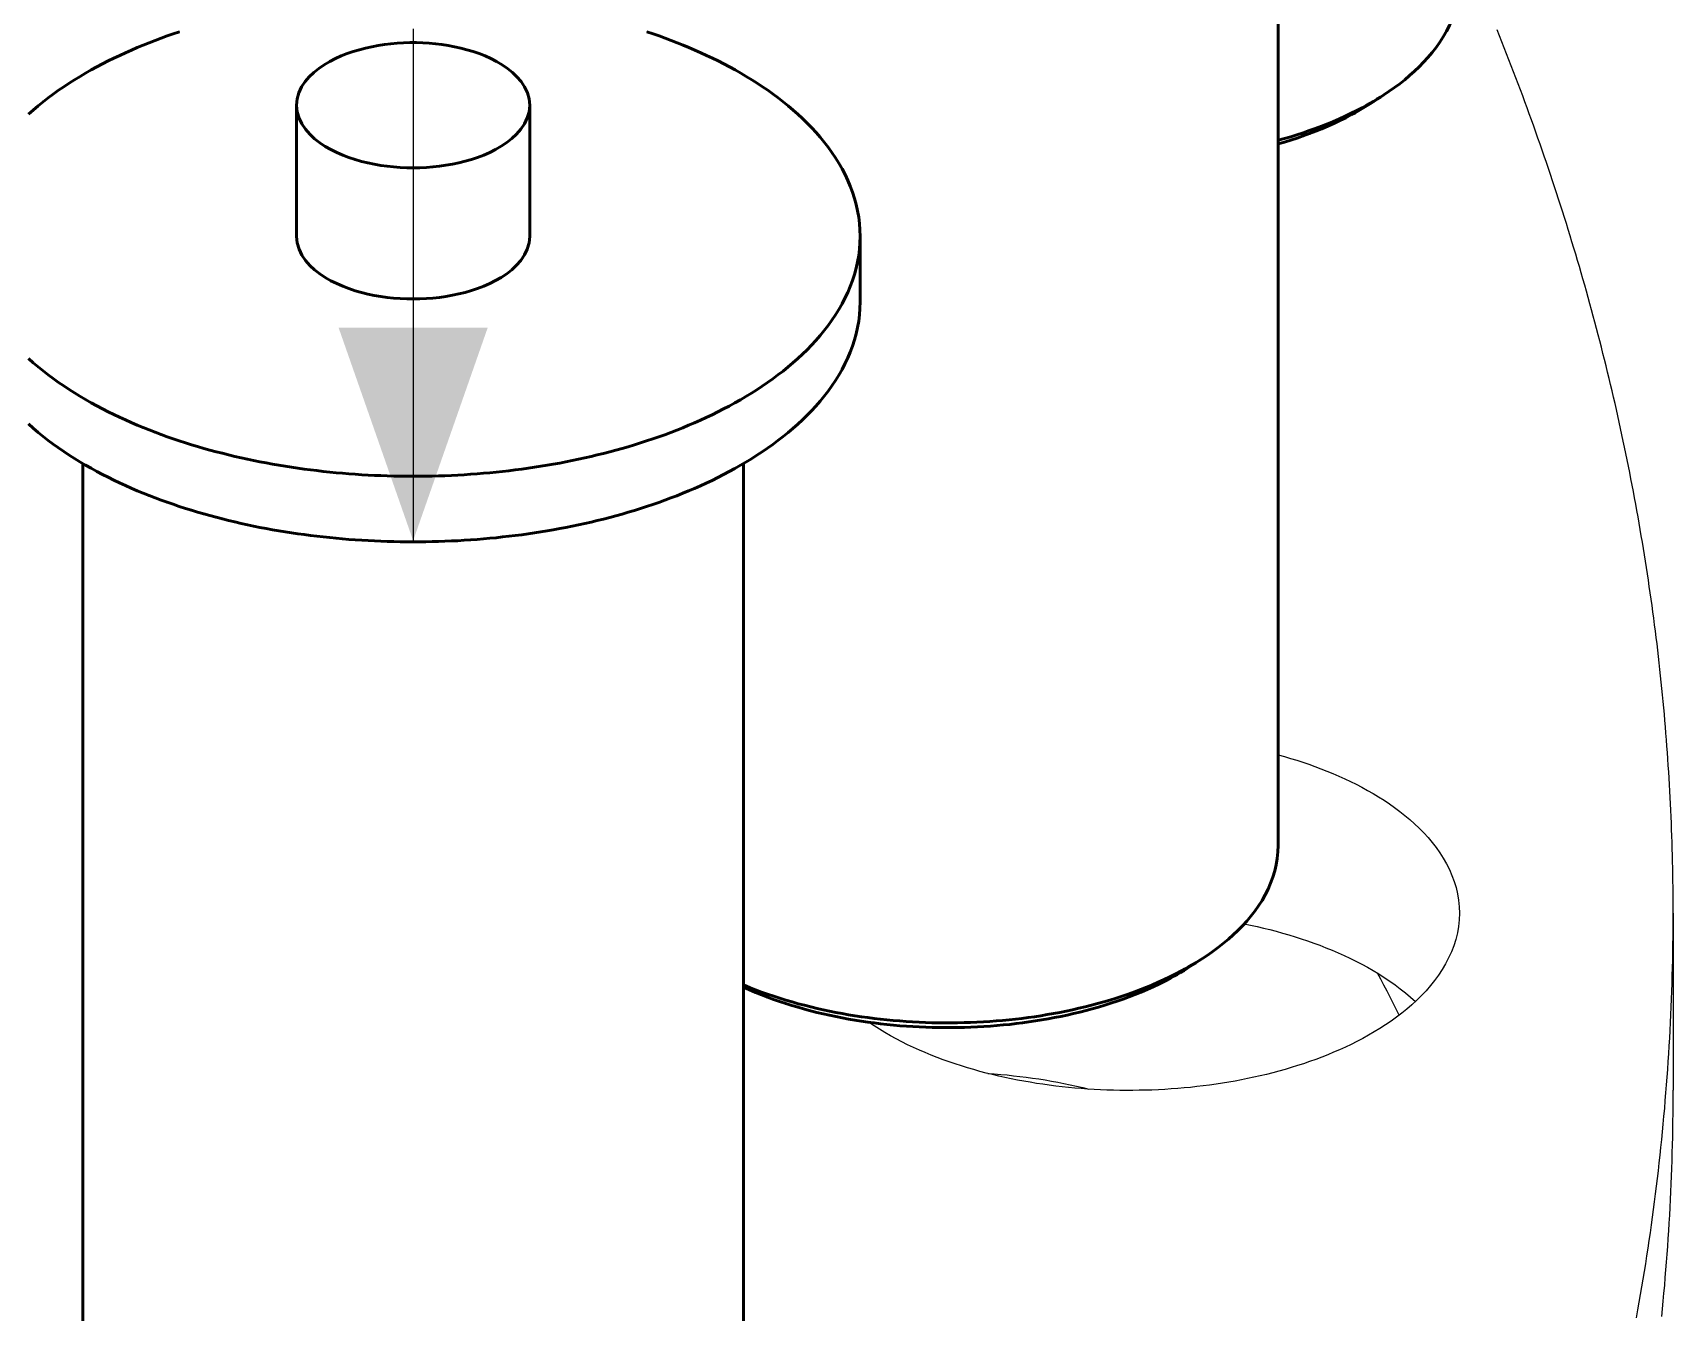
# Model space of a CAD drawing. Header units: millimetres. Extents: x 0 to 841, y 0 to 594.
# Drawn here: x 450.56 to 481.34, y 316.63 to 340.64 of the extents above; entities that cross this region are included whole.
import ezdxf

# ---------------------------------------------------------------- set-up
doc = ezdxf.new("R2010")
doc.units = ezdxf.units.MM
doc.linetypes.add('EJE', pattern=[31, 20, -4, 3, -4])
for name, color, linetype, lineweight in [('COTA', 7, 'CONTINUOUS', 25), ('EJE', 7, 'EJE', 25), ('FINA', 7, 'CONTINUOUS', 25), ('VIS', 7, 'CONTINUOUS', 50)]:
    doc.layers.add(name, color=color, linetype=linetype, lineweight=lineweight)

msp = doc.modelspace()

# ---------------------------------------------------------------- linework, layer by layer
at = {"layer": 'COTA'}
msp.add_solid([(457.7, 331.107), (459.1, 335.107), (456.3, 335.107)], dxfattribs=at)
at = {"layer": 'EJE'}
msp.add_line((457.7, 371.709), (457.7, 331.107), dxfattribs=at)
at = {"layer": 'FINA'}
for points in [[(473.93, 347.946), (473.93, 325.386)], [(475.913, 339.473), (476.013, 339.54), (476.112, 339.609), (476.209, 339.681), (476.304, 339.756), (476.396, 339.834), (476.486, 339.914), (476.574, 339.997), (476.658, 340.084), (476.74, 340.173), (476.818, 340.265), (476.891, 340.361), (476.961, 340.459), (477.026, 340.561), (477.086, 340.666), (477.141, 340.774), (477.189, 340.884), (477.231, 340.997), (477.266, 341.113), (477.294, 341.231), (477.314, 341.35), (477.326, 341.47), (477.33, 341.59)], [(453.314, 340.655), (453.2, 340.616), (453.086, 340.577), (452.973, 340.536), (452.86, 340.494), (452.748, 340.451), (452.636, 340.406), (452.525, 340.36), (452.414, 340.313), (452.304, 340.264), (452.195, 340.214), (452.086, 340.162), (451.978, 340.109), (451.871, 340.054), (451.764, 339.998), (451.659, 339.94), (451.554, 339.88), (451.45, 339.819), (451.348, 339.756), (451.246, 339.692), (451.146, 339.626), (451.046, 339.558), (450.948, 339.488), (450.852, 339.416), (450.757, 339.342), (450.663, 339.266), (450.571, 339.188), (450.481, 339.108)], [(459.888, 339.278), (459.876, 339.397), (459.844, 339.513), (459.792, 339.621), (459.726, 339.721), (459.648, 339.812), (459.561, 339.895), (459.468, 339.97), (459.369, 340.038), (459.265, 340.099), (459.158, 340.154), (459.049, 340.203), (458.937, 340.247), (458.824, 340.286), (458.709, 340.32), (458.593, 340.35), (458.475, 340.376), (458.357, 340.398), (458.239, 340.416), (458.12, 340.431), (458, 340.442), (457.88, 340.449), (457.76, 340.452), (457.64, 340.452), (457.52, 340.449), (457.4, 340.442), (457.281, 340.431), (457.162, 340.416), (457.043, 340.398), (456.925, 340.376), (456.808, 340.35), (456.692, 340.32), (456.577, 340.286), (456.463, 340.247), (456.351, 340.203), (456.242, 340.154), (456.135, 340.099), (456.032, 340.038), (455.933, 339.97), (455.839, 339.895), (455.752, 339.812), (455.674, 339.721), (455.608, 339.621), (455.557, 339.513), (455.524, 339.397), (455.513, 339.278)], [(466.086, 336.817), (466.083, 336.938), (466.074, 337.058), (466.059, 337.177), (466.039, 337.296), (466.012, 337.413), (465.98, 337.529), (465.943, 337.644), (465.901, 337.757), (465.855, 337.868), (465.803, 337.976), (465.748, 338.083), (465.688, 338.188), (465.625, 338.29), (465.558, 338.39), (465.487, 338.488), (465.414, 338.583), (465.338, 338.676), (465.259, 338.767), (465.177, 338.856), (465.093, 338.942), (465.007, 339.026), (464.919, 339.108), (464.829, 339.188), (464.737, 339.266), (464.644, 339.342), (464.549, 339.416), (464.452, 339.488), (464.354, 339.558), (464.255, 339.626), (464.154, 339.692), (464.053, 339.756), (463.95, 339.819), (463.846, 339.88), (463.741, 339.94), (463.636, 339.998), (463.529, 340.054), (463.422, 340.109), (463.314, 340.162), (463.205, 340.214), (463.096, 340.264), (462.986, 340.313), (462.875, 340.36), (462.764, 340.406), (462.652, 340.451), (462.54, 340.494), (462.427, 340.536), (462.314, 340.577), (462.2, 340.616), (462.086, 340.655)], [(481.341, 324.119), (481.341, 324.24), (481.34, 324.36), (481.339, 324.481), (481.338, 324.601), (481.336, 324.722), (481.335, 324.842), (481.332, 324.963), (481.33, 325.084), (481.327, 325.204), (481.323, 325.325), (481.32, 325.445), (481.316, 325.566), (481.312, 325.686), (481.307, 325.807), (481.302, 325.927), (481.297, 326.048), (481.291, 326.168), (481.285, 326.289), (481.278, 326.409), (481.272, 326.529), (481.265, 326.65), (481.257, 326.77), (481.249, 326.89), (481.241, 327.011), (481.233, 327.131), (481.224, 327.251), (481.215, 327.372), (481.205, 327.492), (481.196, 327.612), (481.185, 327.732), (481.175, 327.852), (481.164, 327.972), (481.153, 328.092), (481.141, 328.212), (481.129, 328.332), (481.117, 328.452), (481.105, 328.572), (481.092, 328.692), (481.079, 328.812), (481.065, 328.932), (481.051, 329.052), (481.037, 329.171), (481.022, 329.291), (481.007, 329.411), (480.992, 329.53), (480.976, 329.65), (480.961, 329.769), (480.944, 329.889), (480.928, 330.008), (480.911, 330.128), (480.893, 330.247), (480.876, 330.366), (480.858, 330.486), (480.84, 330.605), (480.821, 330.724), (480.802, 330.843), (480.783, 330.962), (480.763, 331.081), (480.743, 331.2), (480.723, 331.319), (480.702, 331.438), (480.681, 331.556), (480.66, 331.675), (480.639, 331.794), (480.617, 331.912), (480.594, 332.031), (480.572, 332.149), (480.549, 332.268), (480.526, 332.386), (480.502, 332.504), (480.478, 332.623), (480.454, 332.741), (480.429, 332.859), (480.405, 332.977), (480.379, 333.095), (480.354, 333.213), (480.328, 333.33), (480.302, 333.448), (480.275, 333.566), (480.249, 333.683), (480.222, 333.801), (480.194, 333.918), (480.166, 334.036), (480.138, 334.153), (480.11, 334.27), (480.081, 334.387), (480.052, 334.504), (480.023, 334.621), (479.993, 334.738), (479.963, 334.855), (479.933, 334.972), (479.903, 335.088), (479.872, 335.205), (479.841, 335.321), (479.809, 335.438), (479.777, 335.554), (479.745, 335.67), (479.713, 335.786), (479.68, 335.902), (479.647, 336.018), (479.613, 336.134), (479.58, 336.25), (479.546, 336.366), (479.512, 336.481), (479.477, 336.597), (479.442, 336.712), (479.407, 336.828), (479.372, 336.943), (479.336, 337.058), (479.3, 337.173), (479.263, 337.288), (479.227, 337.403), (479.19, 337.518), (479.152, 337.632), (479.115, 337.747), (479.077, 337.862), (479.039, 337.976), (479, 338.09), (478.962, 338.204), (478.923, 338.319), (478.883, 338.433), (478.844, 338.546), (478.804, 338.66), (478.764, 338.774), (478.723, 338.888), (478.682, 339.001), (478.641, 339.114), (478.6, 339.228), (478.558, 339.341), (478.517, 339.454), (478.474, 339.567), (478.432, 339.68), (478.389, 339.793), (478.346, 339.905), (478.303, 340.018), (478.259, 340.13), (478.215, 340.242), (478.171, 340.355), (478.127, 340.467), (478.082, 340.579), (478.037, 340.691)], [(475.515, 339.237), (475.582, 339.274), (475.65, 339.312), (475.716, 339.351), (475.782, 339.39), (475.848, 339.431), (475.913, 339.473)], [(475.688, 339.326), (475.913, 339.473)], [(455.513, 339.278), (455.524, 339.156), (455.559, 339.038), (455.612, 338.928), (455.681, 338.826), (455.762, 338.734), (455.852, 338.65), (455.949, 338.574), (456.051, 338.506), (456.158, 338.445), (456.268, 338.39), (456.38, 338.341), (456.495, 338.298), (456.612, 338.259), (456.73, 338.225), (456.849, 338.196), (456.969, 338.171), (457.091, 338.15), (457.212, 338.133), (457.334, 338.12), (457.457, 338.111), (457.58, 338.105), (457.703, 338.104), (457.825, 338.105), (457.948, 338.111), (458.071, 338.121), (458.193, 338.134), (458.315, 338.151), (458.436, 338.172), (458.556, 338.197), (458.675, 338.227), (458.793, 338.261), (458.91, 338.299), (459.025, 338.343), (459.137, 338.393), (459.247, 338.448)], [(455.513, 339.278), (455.513, 336.817)], [(459.247, 338.448), (459.353, 338.509), (459.455, 338.577), (459.551, 338.652), (459.64, 338.735), (459.721, 338.828), (459.789, 338.929), (459.842, 339.039), (459.876, 339.156), (459.888, 339.278)], [(459.888, 339.278), (459.888, 336.817)], [(473.93, 338.621), (474.047, 338.654), (474.164, 338.688), (474.28, 338.724), (474.396, 338.761), (474.511, 338.801), (474.626, 338.842), (474.74, 338.884), (474.853, 338.929), (474.965, 338.975), (475.077, 339.024), (475.188, 339.074), (475.298, 339.126), (475.407, 339.181), (475.515, 339.237)], [(475.308, 339.102), (475.373, 339.137), (475.437, 339.173), (475.501, 339.21), (475.564, 339.248), (475.626, 339.287), (475.688, 339.326)], [(475.688, 339.326), (475.706, 339.338), (475.725, 339.35), (475.743, 339.362), (475.761, 339.375), (475.779, 339.387), (475.797, 339.399)], [(473.93, 338.551), (474.048, 338.587), (474.167, 338.624), (474.284, 338.663), (474.401, 338.703), (474.518, 338.746), (474.634, 338.79), (474.748, 338.837), (474.862, 338.886), (474.976, 338.936), (475.088, 338.989), (475.199, 339.044), (475.308, 339.102)], [(455.513, 336.817), (455.524, 336.695), (455.559, 336.577), (455.612, 336.467), (455.681, 336.365), (455.762, 336.273), (455.852, 336.189), (455.949, 336.114), (456.051, 336.046), (456.158, 335.984), (456.268, 335.93), (456.38, 335.881), (456.495, 335.837), (456.612, 335.798), (456.73, 335.765), (456.849, 335.735), (456.969, 335.71), (457.091, 335.689), (457.212, 335.672), (457.334, 335.659), (457.457, 335.65), (457.58, 335.645), (457.703, 335.643), (457.825, 335.645), (457.948, 335.65), (458.071, 335.66), (458.193, 335.673), (458.315, 335.69), (458.436, 335.711), (458.556, 335.736), (458.675, 335.766), (458.793, 335.8), (458.91, 335.839), (459.025, 335.883), (459.137, 335.932), (459.247, 335.987)], [(459.247, 335.987), (459.353, 336.048), (459.455, 336.116), (459.551, 336.191), (459.64, 336.275), (459.721, 336.367), (459.789, 336.468), (459.842, 336.578), (459.876, 336.696), (459.888, 336.817)], [(463.63, 333.634), (463.736, 333.692), (463.841, 333.751), (463.944, 333.812), (464.047, 333.875), (464.149, 333.939), (464.25, 334.006), (464.349, 334.074), (464.448, 334.144), (464.544, 334.216), (464.64, 334.29), (464.734, 334.366), (464.826, 334.443), (464.916, 334.523), (465.004, 334.605), (465.09, 334.69), (465.175, 334.776), (465.256, 334.865), (465.336, 334.956), (465.412, 335.049), (465.486, 335.144), (465.556, 335.242), (465.623, 335.342), (465.687, 335.445), (465.747, 335.549), (465.802, 335.656), (465.854, 335.765), (465.901, 335.876), (465.943, 335.989), (465.98, 336.104), (466.012, 336.22), (466.038, 336.338), (466.059, 336.457), (466.074, 336.577), (466.083, 336.697), (466.086, 336.817)], [(466.086, 336.817), (466.086, 335.587)], [(463.63, 332.403), (463.736, 332.461), (463.841, 332.521), (463.944, 332.582), (464.047, 332.645), (464.149, 332.709), (464.25, 332.775), (464.349, 332.844), (464.448, 332.914), (464.544, 332.985), (464.64, 333.059), (464.734, 333.135), (464.826, 333.213), (464.916, 333.293), (465.004, 333.375), (465.09, 333.459), (465.175, 333.546), (465.256, 333.634), (465.336, 333.725), (465.412, 333.818), (465.486, 333.914), (465.556, 334.012), (465.623, 334.112), (465.687, 334.214), (465.747, 334.319), (465.802, 334.426), (465.854, 334.535), (465.901, 334.646), (465.943, 334.759), (465.98, 334.874), (466.012, 334.99), (466.038, 335.108), (466.059, 335.227), (466.074, 335.346), (466.083, 335.466), (466.086, 335.587)], [(450.48, 334.527), (450.57, 334.447), (450.662, 334.369), (450.756, 334.294), (450.851, 334.22), (450.947, 334.148), (451.045, 334.078), (451.144, 334.01), (451.245, 333.943), (451.346, 333.879), (451.449, 333.816), (451.553, 333.755), (451.657, 333.696), (451.763, 333.638), (451.869, 333.582), (451.976, 333.527), (452.084, 333.474), (452.193, 333.422), (452.302, 333.372), (452.412, 333.323), (452.523, 333.275), (452.634, 333.229), (452.746, 333.185), (452.858, 333.141), (452.971, 333.099), (453.084, 333.058), (453.198, 333.019), (453.312, 332.981), (453.426, 332.944), (453.541, 332.908), (453.656, 332.873), (453.772, 332.839), (453.888, 332.807), (454.004, 332.776), (454.121, 332.746), (454.237, 332.717), (454.354, 332.689), (454.472, 332.662), (454.589, 332.636), (454.707, 332.612), (454.825, 332.588), (454.943, 332.565), (455.062, 332.544), (455.18, 332.523), (455.299, 332.504), (455.418, 332.485), (455.537, 332.467), (455.656, 332.451), (455.775, 332.435), (455.895, 332.421), (456.014, 332.407), (456.134, 332.394), (456.254, 332.382), (456.374, 332.372), (456.494, 332.362), (456.614, 332.353), (456.734, 332.345), (456.854, 332.338), (456.974, 332.332), (457.094, 332.327), (457.215, 332.323), (457.335, 332.319), (457.455, 332.317), (457.575, 332.315), (457.696, 332.315), (457.816, 332.315), (457.936, 332.317), (458.057, 332.319), (458.177, 332.322), (458.297, 332.326), (458.418, 332.331), (458.538, 332.338), (458.658, 332.344), (458.778, 332.352), (458.898, 332.361), (459.018, 332.371), (459.138, 332.382), (459.258, 332.393), (459.377, 332.406), (459.497, 332.42), (459.616, 332.434), (459.736, 332.45), (459.855, 332.466), (459.974, 332.484), (460.093, 332.502), (460.212, 332.522), (460.33, 332.542), (460.449, 332.564), (460.567, 332.586), (460.685, 332.61), (460.803, 332.634), (460.92, 332.66), (461.037, 332.687), (461.154, 332.715), (461.271, 332.744), (461.388, 332.774), (461.504, 332.805), (461.62, 332.837), (461.736, 332.871), (461.851, 332.905), (461.966, 332.941), (462.08, 332.978), (462.194, 333.016), (462.308, 333.056), (462.421, 333.096), (462.534, 333.138), (462.646, 333.182), (462.758, 333.226), (462.869, 333.272), (462.98, 333.319), (463.09, 333.368), (463.199, 333.418), (463.308, 333.47), (463.416, 333.523), (463.523, 333.578), (463.63, 333.634)], [(450.48, 333.297), (450.57, 333.217), (450.662, 333.139), (450.756, 333.063), (450.851, 332.989), (450.947, 332.917), (451.045, 332.848), (451.144, 332.779), (451.245, 332.713), (451.346, 332.649), (451.449, 332.586), (451.553, 332.525), (451.657, 332.465), (451.763, 332.407), (451.869, 332.351), (451.976, 332.296), (452.084, 332.243), (452.193, 332.192), (452.302, 332.141), (452.412, 332.092), (452.523, 332.045), (452.634, 331.999), (452.746, 331.954), (452.858, 331.911), (452.971, 331.869), (453.084, 331.828), (453.198, 331.789), (453.312, 331.75), (453.426, 331.713), (453.541, 331.677), (453.656, 331.643), (453.772, 331.609), (453.888, 331.577), (454.004, 331.545), (454.121, 331.515), (454.237, 331.486), (454.354, 331.458), (454.472, 331.432), (454.589, 331.406), (454.707, 331.381), (454.825, 331.357), (454.943, 331.335), (455.062, 331.313), (455.18, 331.293), (455.299, 331.273), (455.418, 331.255), (455.537, 331.237), (455.656, 331.22), (455.775, 331.205), (455.895, 331.19), (456.014, 331.177), (456.134, 331.164), (456.254, 331.152), (456.374, 331.141), (456.494, 331.131), (456.614, 331.123), (456.734, 331.115), (456.854, 331.108), (456.974, 331.102), (457.094, 331.096), (457.215, 331.092), (457.335, 331.089), (457.455, 331.087), (457.575, 331.085), (457.696, 331.085), (457.816, 331.085), (457.936, 331.086), (458.057, 331.089), (458.177, 331.092), (458.297, 331.096), (458.418, 331.101), (458.538, 331.107), (458.658, 331.114), (458.778, 331.122), (458.898, 331.131), (459.018, 331.141), (459.138, 331.151), (459.258, 331.163), (459.377, 331.176), (459.497, 331.189), (459.616, 331.204), (459.736, 331.219), (459.855, 331.236), (459.974, 331.253), (460.093, 331.272), (460.212, 331.291), (460.33, 331.312), (460.449, 331.333), (460.567, 331.356), (460.685, 331.379), (460.803, 331.404), (460.92, 331.43), (461.037, 331.456), (461.154, 331.484), (461.271, 331.513), (461.388, 331.543), (461.504, 331.574), (461.62, 331.607), (461.736, 331.64), (461.851, 331.675), (461.966, 331.711), (462.08, 331.748), (462.194, 331.786), (462.308, 331.825), (462.421, 331.866), (462.534, 331.908), (462.646, 331.951), (462.758, 331.996), (462.869, 332.042), (462.98, 332.089), (463.09, 332.138), (463.199, 332.188), (463.308, 332.239), (463.416, 332.293), (463.523, 332.347), (463.63, 332.403)], [(451.502, 332.554), (451.502, 309.995)], [(463.898, 332.554), (463.898, 309.995)], [(473.93, 327.088), (474.046, 327.056), (474.161, 327.022), (474.277, 326.987), (474.391, 326.949), (474.506, 326.911), (474.619, 326.87), (474.732, 326.828), (474.844, 326.784), (474.956, 326.738), (475.067, 326.69), (475.177, 326.641), (475.286, 326.589), (475.394, 326.535), (475.501, 326.48), (475.606, 326.422), (475.711, 326.362), (475.814, 326.299), (475.916, 326.235), (476.016, 326.168), (476.115, 326.098), (476.211, 326.026), (476.306, 325.951), (476.398, 325.874), (476.488, 325.793), (476.576, 325.71), (476.66, 325.624), (476.741, 325.535), (476.819, 325.443), (476.893, 325.347), (476.962, 325.249), (477.027, 325.147), (477.087, 325.042), (477.141, 324.935), (477.189, 324.824), (477.231, 324.711), (477.266, 324.596), (477.294, 324.478), (477.314, 324.359), (477.326, 324.239), (477.33, 324.119)], [(472.512, 323.269), (472.613, 323.336), (472.712, 323.405), (472.808, 323.477), (472.903, 323.552), (472.996, 323.63), (473.086, 323.71), (473.173, 323.793), (473.258, 323.88), (473.339, 323.969), (473.417, 324.061), (473.491, 324.157), (473.561, 324.255), (473.626, 324.357), (473.686, 324.462), (473.74, 324.57), (473.788, 324.68), (473.83, 324.793), (473.865, 324.909), (473.893, 325.027), (473.913, 325.146), (473.926, 325.266), (473.93, 325.386)], [(477.33, 324.119), (477.326, 323.994), (477.313, 323.87), (477.291, 323.747), (477.262, 323.626), (477.224, 323.507), (477.18, 323.391), (477.128, 323.277), (477.071, 323.166), (477.007, 323.059), (476.938, 322.955), (476.865, 322.854), (476.787, 322.757), (476.705, 322.662), (476.619, 322.572), (476.531, 322.484), (476.439, 322.4), (476.344, 322.318), (476.247, 322.24), (476.148, 322.164), (476.047, 322.091), (475.943, 322.021), (475.839, 321.954), (475.732, 321.889), (475.624, 321.826), (475.515, 321.766)], [(480.654, 316.527), (480.68, 316.671), (480.705, 316.816), (480.73, 316.96), (480.755, 317.105), (480.779, 317.25), (480.802, 317.395), (480.825, 317.54), (480.848, 317.685), (480.87, 317.83), (480.891, 317.975), (480.912, 318.121), (480.933, 318.266), (480.953, 318.411), (480.972, 318.557), (480.991, 318.702), (481.01, 318.848), (481.028, 318.994), (481.046, 319.139), (481.063, 319.285), (481.079, 319.431), (481.095, 319.577), (481.111, 319.723), (481.126, 319.869), (481.14, 320.015), (481.154, 320.161), (481.168, 320.307), (481.181, 320.454), (481.193, 320.6), (481.205, 320.746), (481.217, 320.893), (481.228, 321.039), (481.238, 321.185), (481.248, 321.332), (481.258, 321.478), (481.267, 321.625), (481.275, 321.771), (481.283, 321.918), (481.291, 322.065), (481.297, 322.211), (481.304, 322.358), (481.31, 322.505), (481.315, 322.651), (481.32, 322.798), (481.324, 322.945), (481.328, 323.091), (481.332, 323.238), (481.334, 323.385), (481.337, 323.532), (481.338, 323.679), (481.34, 323.825), (481.341, 323.972), (481.341, 324.119)], [(481.341, 324.119), (481.341, 320.797)], [(473.292, 323.916), (473.412, 323.891), (473.533, 323.865), (473.652, 323.837), (473.772, 323.808), (473.891, 323.777), (474.01, 323.744), (474.128, 323.71), (474.246, 323.674), (474.363, 323.637), (474.48, 323.598), (474.596, 323.557), (474.711, 323.514), (474.826, 323.469), (474.94, 323.423), (475.053, 323.374), (475.165, 323.324), (475.277, 323.271), (475.387, 323.217), (475.496, 323.16), (475.604, 323.101), (475.711, 323.04), (475.816, 322.976), (475.92, 322.91), (476.022, 322.841), (476.123, 322.77), (476.221, 322.696), (476.317, 322.62), (476.411, 322.54), (476.503, 322.458)], [(472.114, 323.033), (472.182, 323.07), (472.249, 323.108), (472.316, 323.147), (472.382, 323.186), (472.447, 323.227), (472.512, 323.269)], [(472.287, 323.122), (472.512, 323.269)], [(472.287, 323.122), (472.306, 323.134), (472.324, 323.146), (472.342, 323.158), (472.36, 323.171), (472.379, 323.183), (472.397, 323.195)], [(463.898, 322.771), (464.01, 322.725), (464.122, 322.681), (464.236, 322.638), (464.349, 322.598), (464.464, 322.559), (464.579, 322.521), (464.694, 322.486), (464.81, 322.451), (464.926, 322.419), (465.043, 322.388), (465.16, 322.358), (465.278, 322.33), (465.395, 322.304), (465.514, 322.279), (465.632, 322.255), (465.751, 322.233), (465.87, 322.212), (465.989, 322.193), (466.109, 322.175), (466.228, 322.158), (466.348, 322.143), (466.468, 322.128), (466.588, 322.116), (466.708, 322.104), (466.829, 322.094), (466.949, 322.085), (467.07, 322.078), (467.191, 322.071), (467.311, 322.066), (467.432, 322.062), (467.553, 322.06), (467.674, 322.059), (467.794, 322.059), (467.915, 322.06), (468.036, 322.063), (468.157, 322.066), (468.277, 322.072), (468.398, 322.078), (468.519, 322.086), (468.639, 322.094), (468.759, 322.105), (468.88, 322.116), (469, 322.129), (469.12, 322.143), (469.24, 322.159), (469.359, 322.175), (469.479, 322.194), (469.598, 322.213), (469.717, 322.234), (469.836, 322.256), (469.954, 322.28), (470.072, 322.305), (470.19, 322.332), (470.308, 322.36), (470.425, 322.389), (470.542, 322.42), (470.658, 322.453), (470.774, 322.487), (470.889, 322.523), (471.004, 322.56), (471.118, 322.599), (471.232, 322.64), (471.345, 322.683), (471.458, 322.727), (471.569, 322.773), (471.68, 322.821), (471.79, 322.871), (471.899, 322.923), (472.007, 322.977), (472.114, 323.033)], [(463.898, 322.728), (464.009, 322.678), (464.121, 322.631), (464.234, 322.585), (464.347, 322.541), (464.461, 322.5), (464.575, 322.46), (464.691, 322.422), (464.807, 322.385), (464.923, 322.351), (465.04, 322.318), (465.157, 322.286), (465.275, 322.256), (465.393, 322.228), (465.511, 322.202), (465.63, 322.177), (465.749, 322.153), (465.869, 322.131), (465.988, 322.11), (466.108, 322.091), (466.228, 322.074), (466.349, 322.057), (466.469, 322.042), (466.59, 322.029), (466.711, 322.017), (466.831, 322.006), (466.953, 321.997), (467.074, 321.989), (467.195, 321.982), (467.316, 321.977), (467.438, 321.973), (467.559, 321.97), (467.68, 321.969), (467.802, 321.969), (467.923, 321.971), (468.045, 321.974), (468.166, 321.978), (468.287, 321.983), (468.408, 321.99), (468.529, 321.998), (468.651, 322.008), (468.771, 322.019), (468.892, 322.031), (469.013, 322.045), (469.133, 322.06), (469.254, 322.076), (469.374, 322.094), (469.494, 322.114), (469.613, 322.134), (469.732, 322.157), (469.852, 322.18), (469.97, 322.206), (470.089, 322.233), (470.207, 322.261), (470.324, 322.291), (470.442, 322.323), (470.558, 322.356), (470.675, 322.391), (470.79, 322.428), (470.906, 322.466), (471.02, 322.506), (471.134, 322.548), (471.247, 322.592), (471.36, 322.638), (471.471, 322.686), (471.582, 322.736), (471.692, 322.788), (471.8, 322.842), (471.908, 322.898)], [(471.908, 322.898), (471.972, 322.933), (472.036, 322.969), (472.1, 323.006), (472.163, 323.044), (472.226, 323.083), (472.287, 323.122)], [(476.202, 322.205), (476.145, 322.317), (476.087, 322.429), (476.03, 322.542), (475.972, 322.654), (475.913, 322.765), (475.855, 322.877), (475.796, 322.989)], [(475.515, 321.766), (475.408, 321.71), (475.3, 321.656), (475.191, 321.604), (475.081, 321.554), (474.97, 321.506), (474.859, 321.46), (474.747, 321.416), (474.634, 321.373), (474.52, 321.332), (474.406, 321.293), (474.291, 321.256), (474.176, 321.22), (474.06, 321.186), (473.944, 321.153), (473.827, 321.122), (473.71, 321.093), (473.593, 321.065), (473.475, 321.038), (473.357, 321.013), (473.239, 320.989), (473.12, 320.967), (473.001, 320.946), (472.882, 320.927), (472.763, 320.908), (472.643, 320.892), (472.524, 320.876), (472.404, 320.862), (472.284, 320.849), (472.164, 320.838), (472.044, 320.827), (471.923, 320.818), (471.803, 320.811), (471.682, 320.804), (471.562, 320.799), (471.441, 320.795), (471.32, 320.793), (471.2, 320.791), (471.079, 320.791), (470.958, 320.792), (470.838, 320.795), (470.717, 320.799), (470.597, 320.804), (470.476, 320.81), (470.356, 320.817), (470.235, 320.826), (470.115, 320.836), (469.995, 320.848), (469.875, 320.86), (469.755, 320.874), (469.635, 320.89), (469.516, 320.906), (469.396, 320.924), (469.277, 320.944), (469.158, 320.964), (469.04, 320.986), (468.921, 321.01), (468.803, 321.035), (468.686, 321.061), (468.568, 321.089), (468.451, 321.118), (468.334, 321.149), (468.218, 321.182), (468.102, 321.216), (467.987, 321.251), (467.872, 321.288), (467.758, 321.327), (467.644, 321.368), (467.531, 321.41), (467.419, 321.454), (467.307, 321.5), (467.197, 321.548), (467.087, 321.598), (466.977, 321.649), (466.869, 321.703), (466.762, 321.759), (466.657, 321.817), (466.552, 321.877), (466.449, 321.939), (466.347, 322.004), (466.246, 322.071)], [(468.484, 321.11), (468.604, 321.102), (468.723, 321.092), (468.843, 321.081), (468.962, 321.068), (469.082, 321.055), (469.201, 321.04), (469.32, 321.024), (469.438, 321.006), (469.557, 320.987), (469.675, 320.967), (469.793, 320.945), (469.911, 320.922), (470.029, 320.898), (470.146, 320.872), (470.263, 320.845), (470.379, 320.816)], [(481.126, 316.547), (481.14, 316.693), (481.154, 316.839), (481.168, 316.985), (481.181, 317.132), (481.193, 317.278), (481.205, 317.424), (481.217, 317.57), (481.228, 317.717), (481.238, 317.863), (481.248, 318.01), (481.258, 318.156), (481.267, 318.303), (481.275, 318.449), (481.283, 318.596), (481.291, 318.743), (481.297, 318.889), (481.304, 319.036), (481.31, 319.182), (481.315, 319.329), (481.32, 319.476), (481.324, 319.623), (481.328, 319.769), (481.332, 319.916), (481.334, 320.063), (481.337, 320.21), (481.338, 320.357), (481.34, 320.503), (481.341, 320.65), (481.341, 320.797)]]:
    msp.add_lwpolyline(points, dxfattribs=at)
at = {"layer": 'VIS'}
for points in [[(473.93, 347.946), (473.93, 325.386)], [(475.913, 339.473), (476.013, 339.54), (476.112, 339.609), (476.209, 339.681), (476.304, 339.756), (476.396, 339.834), (476.486, 339.914), (476.574, 339.997), (476.658, 340.084), (476.74, 340.173), (476.818, 340.265), (476.891, 340.361), (476.961, 340.459), (477.026, 340.561), (477.086, 340.666), (477.141, 340.774), (477.189, 340.884), (477.231, 340.997), (477.266, 341.113), (477.294, 341.231), (477.314, 341.35), (477.326, 341.47), (477.33, 341.59)], [(453.314, 340.655), (453.2, 340.616), (453.086, 340.577), (452.973, 340.536), (452.86, 340.494), (452.748, 340.451), (452.636, 340.406), (452.525, 340.36), (452.414, 340.313), (452.304, 340.264), (452.195, 340.214), (452.086, 340.162), (451.978, 340.109), (451.871, 340.054), (451.764, 339.998), (451.659, 339.94), (451.554, 339.88), (451.45, 339.819), (451.348, 339.756), (451.246, 339.692), (451.146, 339.626), (451.046, 339.558), (450.948, 339.488), (450.852, 339.416), (450.757, 339.342), (450.663, 339.266), (450.571, 339.188), (450.481, 339.108)], [(459.888, 339.278), (459.876, 339.397), (459.844, 339.513), (459.792, 339.621), (459.726, 339.721), (459.648, 339.812), (459.561, 339.895), (459.468, 339.97), (459.369, 340.038), (459.265, 340.099), (459.158, 340.154), (459.049, 340.203), (458.937, 340.247), (458.824, 340.286), (458.709, 340.32), (458.593, 340.35), (458.475, 340.376), (458.357, 340.398), (458.239, 340.416), (458.12, 340.431), (458, 340.442), (457.88, 340.449), (457.76, 340.452), (457.64, 340.452), (457.52, 340.449), (457.4, 340.442), (457.281, 340.431), (457.162, 340.416), (457.043, 340.398), (456.925, 340.376), (456.808, 340.35), (456.692, 340.32), (456.577, 340.286), (456.463, 340.247), (456.351, 340.203), (456.242, 340.154), (456.135, 340.099), (456.032, 340.038), (455.933, 339.97), (455.839, 339.895), (455.752, 339.812), (455.674, 339.721), (455.608, 339.621), (455.557, 339.513), (455.524, 339.397), (455.513, 339.278)], [(466.086, 336.817), (466.083, 336.938), (466.074, 337.058), (466.059, 337.177), (466.039, 337.296), (466.012, 337.413), (465.98, 337.529), (465.943, 337.644), (465.901, 337.757), (465.855, 337.868), (465.803, 337.976), (465.748, 338.083), (465.688, 338.188), (465.625, 338.29), (465.558, 338.39), (465.487, 338.488), (465.414, 338.583), (465.338, 338.676), (465.259, 338.767), (465.177, 338.856), (465.093, 338.942), (465.007, 339.026), (464.919, 339.108), (464.829, 339.188), (464.737, 339.266), (464.644, 339.342), (464.549, 339.416), (464.452, 339.488), (464.354, 339.558), (464.255, 339.626), (464.154, 339.692), (464.053, 339.756), (463.95, 339.819), (463.846, 339.88), (463.741, 339.94), (463.636, 339.998), (463.529, 340.054), (463.422, 340.109), (463.314, 340.162), (463.205, 340.214), (463.096, 340.264), (462.986, 340.313), (462.875, 340.36), (462.764, 340.406), (462.652, 340.451), (462.54, 340.494), (462.427, 340.536), (462.314, 340.577), (462.2, 340.616), (462.086, 340.655)], [(475.515, 339.237), (475.582, 339.274), (475.65, 339.312), (475.716, 339.351), (475.782, 339.39), (475.848, 339.431), (475.913, 339.473)], [(475.688, 339.326), (475.913, 339.473)], [(455.513, 339.278), (455.524, 339.156), (455.559, 339.038), (455.612, 338.928), (455.681, 338.826), (455.762, 338.734), (455.852, 338.65), (455.949, 338.574), (456.051, 338.506), (456.158, 338.445), (456.268, 338.39), (456.38, 338.341), (456.495, 338.298), (456.612, 338.259), (456.73, 338.225), (456.849, 338.196), (456.969, 338.171), (457.091, 338.15), (457.212, 338.133), (457.334, 338.12), (457.457, 338.111), (457.58, 338.105), (457.703, 338.104), (457.825, 338.105), (457.948, 338.111), (458.071, 338.121), (458.193, 338.134), (458.315, 338.151), (458.436, 338.172), (458.556, 338.197), (458.675, 338.227), (458.793, 338.261), (458.91, 338.299), (459.025, 338.343), (459.137, 338.393), (459.247, 338.448)], [(455.513, 339.278), (455.513, 336.817)], [(459.247, 338.448), (459.353, 338.509), (459.455, 338.577), (459.551, 338.652), (459.64, 338.735), (459.721, 338.828), (459.789, 338.929), (459.842, 339.039), (459.876, 339.156), (459.888, 339.278)], [(459.888, 339.278), (459.888, 336.817)], [(473.93, 338.621), (474.047, 338.654), (474.164, 338.688), (474.28, 338.724), (474.396, 338.761), (474.511, 338.801), (474.626, 338.842), (474.74, 338.884), (474.853, 338.929), (474.965, 338.975), (475.077, 339.024), (475.188, 339.074), (475.298, 339.126), (475.407, 339.181), (475.515, 339.237)], [(475.308, 339.102), (475.373, 339.137), (475.437, 339.173), (475.501, 339.21), (475.564, 339.248), (475.626, 339.287), (475.688, 339.326)], [(475.688, 339.326), (475.706, 339.338), (475.725, 339.35), (475.743, 339.362), (475.761, 339.375), (475.779, 339.387), (475.797, 339.399)], [(473.93, 338.551), (474.048, 338.587), (474.167, 338.624), (474.284, 338.663), (474.401, 338.703), (474.518, 338.746), (474.634, 338.79), (474.748, 338.837), (474.862, 338.886), (474.976, 338.936), (475.088, 338.989), (475.199, 339.044), (475.308, 339.102)], [(455.513, 336.817), (455.524, 336.695), (455.559, 336.577), (455.612, 336.467), (455.681, 336.365), (455.762, 336.273), (455.852, 336.189), (455.949, 336.114), (456.051, 336.046), (456.158, 335.984), (456.268, 335.93), (456.38, 335.881), (456.495, 335.837), (456.612, 335.798), (456.73, 335.765), (456.849, 335.735), (456.969, 335.71), (457.091, 335.689), (457.212, 335.672), (457.334, 335.659), (457.457, 335.65), (457.58, 335.645), (457.703, 335.643), (457.825, 335.645), (457.948, 335.65), (458.071, 335.66), (458.193, 335.673), (458.315, 335.69), (458.436, 335.711), (458.556, 335.736), (458.675, 335.766), (458.793, 335.8), (458.91, 335.839), (459.025, 335.883), (459.137, 335.932), (459.247, 335.987)], [(459.247, 335.987), (459.353, 336.048), (459.455, 336.116), (459.551, 336.191), (459.64, 336.275), (459.721, 336.367), (459.789, 336.468), (459.842, 336.578), (459.876, 336.696), (459.888, 336.817)], [(463.63, 333.634), (463.736, 333.692), (463.841, 333.751), (463.944, 333.812), (464.047, 333.875), (464.149, 333.939), (464.25, 334.006), (464.349, 334.074), (464.448, 334.144), (464.544, 334.216), (464.64, 334.29), (464.734, 334.366), (464.826, 334.443), (464.916, 334.523), (465.004, 334.605), (465.09, 334.69), (465.175, 334.776), (465.256, 334.865), (465.336, 334.956), (465.412, 335.049), (465.486, 335.144), (465.556, 335.242), (465.623, 335.342), (465.687, 335.445), (465.747, 335.549), (465.802, 335.656), (465.854, 335.765), (465.901, 335.876), (465.943, 335.989), (465.98, 336.104), (466.012, 336.22), (466.038, 336.338), (466.059, 336.457), (466.074, 336.577), (466.083, 336.697), (466.086, 336.817)], [(466.086, 336.817), (466.086, 335.587)], [(463.63, 332.403), (463.736, 332.461), (463.841, 332.521), (463.944, 332.582), (464.047, 332.645), (464.149, 332.709), (464.25, 332.775), (464.349, 332.844), (464.448, 332.914), (464.544, 332.985), (464.64, 333.059), (464.734, 333.135), (464.826, 333.213), (464.916, 333.293), (465.004, 333.375), (465.09, 333.459), (465.175, 333.546), (465.256, 333.634), (465.336, 333.725), (465.412, 333.818), (465.486, 333.914), (465.556, 334.012), (465.623, 334.112), (465.687, 334.214), (465.747, 334.319), (465.802, 334.426), (465.854, 334.535), (465.901, 334.646), (465.943, 334.759), (465.98, 334.874), (466.012, 334.99), (466.038, 335.108), (466.059, 335.227), (466.074, 335.346), (466.083, 335.466), (466.086, 335.587)], [(450.48, 334.527), (450.57, 334.447), (450.662, 334.369), (450.756, 334.294), (450.851, 334.22), (450.947, 334.148), (451.045, 334.078), (451.144, 334.01), (451.245, 333.943), (451.346, 333.879), (451.449, 333.816), (451.553, 333.755), (451.657, 333.696), (451.763, 333.638), (451.869, 333.582), (451.976, 333.527), (452.084, 333.474), (452.193, 333.422), (452.302, 333.372), (452.412, 333.323), (452.523, 333.275), (452.634, 333.229), (452.746, 333.185), (452.858, 333.141), (452.971, 333.099), (453.084, 333.058), (453.198, 333.019), (453.312, 332.981), (453.426, 332.944), (453.541, 332.908), (453.656, 332.873), (453.772, 332.839), (453.888, 332.807), (454.004, 332.776), (454.121, 332.746), (454.237, 332.717), (454.354, 332.689), (454.472, 332.662), (454.589, 332.636), (454.707, 332.612), (454.825, 332.588), (454.943, 332.565), (455.062, 332.544), (455.18, 332.523), (455.299, 332.504), (455.418, 332.485), (455.537, 332.467), (455.656, 332.451), (455.775, 332.435), (455.895, 332.421), (456.014, 332.407), (456.134, 332.394), (456.254, 332.382), (456.374, 332.372), (456.494, 332.362), (456.614, 332.353), (456.734, 332.345), (456.854, 332.338), (456.974, 332.332), (457.094, 332.327), (457.215, 332.323), (457.335, 332.319), (457.455, 332.317), (457.575, 332.315), (457.696, 332.315), (457.816, 332.315), (457.936, 332.317), (458.057, 332.319), (458.177, 332.322), (458.297, 332.326), (458.418, 332.331), (458.538, 332.338), (458.658, 332.344), (458.778, 332.352), (458.898, 332.361), (459.018, 332.371), (459.138, 332.382), (459.258, 332.393), (459.377, 332.406), (459.497, 332.42), (459.616, 332.434), (459.736, 332.45), (459.855, 332.466), (459.974, 332.484), (460.093, 332.502), (460.212, 332.522), (460.33, 332.542), (460.449, 332.564), (460.567, 332.586), (460.685, 332.61), (460.803, 332.634), (460.92, 332.66), (461.037, 332.687), (461.154, 332.715), (461.271, 332.744), (461.388, 332.774), (461.504, 332.805), (461.62, 332.837), (461.736, 332.871), (461.851, 332.905), (461.966, 332.941), (462.08, 332.978), (462.194, 333.016), (462.308, 333.056), (462.421, 333.096), (462.534, 333.138), (462.646, 333.182), (462.758, 333.226), (462.869, 333.272), (462.98, 333.319), (463.09, 333.368), (463.199, 333.418), (463.308, 333.47), (463.416, 333.523), (463.523, 333.578), (463.63, 333.634)], [(450.48, 333.297), (450.57, 333.217), (450.662, 333.139), (450.756, 333.063), (450.851, 332.989), (450.947, 332.917), (451.045, 332.848), (451.144, 332.779), (451.245, 332.713), (451.346, 332.649), (451.449, 332.586), (451.553, 332.525), (451.657, 332.465), (451.763, 332.407), (451.869, 332.351), (451.976, 332.296), (452.084, 332.243), (452.193, 332.192), (452.302, 332.141), (452.412, 332.092), (452.523, 332.045), (452.634, 331.999), (452.746, 331.954), (452.858, 331.911), (452.971, 331.869), (453.084, 331.828), (453.198, 331.789), (453.312, 331.75), (453.426, 331.713), (453.541, 331.677), (453.656, 331.643), (453.772, 331.609), (453.888, 331.577), (454.004, 331.545), (454.121, 331.515), (454.237, 331.486), (454.354, 331.458), (454.472, 331.432), (454.589, 331.406), (454.707, 331.381), (454.825, 331.357), (454.943, 331.335), (455.062, 331.313), (455.18, 331.293), (455.299, 331.273), (455.418, 331.255), (455.537, 331.237), (455.656, 331.22), (455.775, 331.205), (455.895, 331.19), (456.014, 331.177), (456.134, 331.164), (456.254, 331.152), (456.374, 331.141), (456.494, 331.131), (456.614, 331.123), (456.734, 331.115), (456.854, 331.108), (456.974, 331.102), (457.094, 331.096), (457.215, 331.092), (457.335, 331.089), (457.455, 331.087), (457.575, 331.085), (457.696, 331.085), (457.816, 331.085), (457.936, 331.086), (458.057, 331.089), (458.177, 331.092), (458.297, 331.096), (458.418, 331.101), (458.538, 331.107), (458.658, 331.114), (458.778, 331.122), (458.898, 331.131), (459.018, 331.141), (459.138, 331.151), (459.258, 331.163), (459.377, 331.176), (459.497, 331.189), (459.616, 331.204), (459.736, 331.219), (459.855, 331.236), (459.974, 331.253), (460.093, 331.272), (460.212, 331.291), (460.33, 331.312), (460.449, 331.333), (460.567, 331.356), (460.685, 331.379), (460.803, 331.404), (460.92, 331.43), (461.037, 331.456), (461.154, 331.484), (461.271, 331.513), (461.388, 331.543), (461.504, 331.574), (461.62, 331.607), (461.736, 331.64), (461.851, 331.675), (461.966, 331.711), (462.08, 331.748), (462.194, 331.786), (462.308, 331.825), (462.421, 331.866), (462.534, 331.908), (462.646, 331.951), (462.758, 331.996), (462.869, 332.042), (462.98, 332.089), (463.09, 332.138), (463.199, 332.188), (463.308, 332.239), (463.416, 332.293), (463.523, 332.347), (463.63, 332.403)], [(451.502, 332.554), (451.502, 309.995)], [(463.898, 332.554), (463.898, 309.995)], [(472.512, 323.269), (472.613, 323.336), (472.712, 323.405), (472.808, 323.477), (472.903, 323.552), (472.996, 323.63), (473.086, 323.71), (473.173, 323.793), (473.258, 323.88), (473.339, 323.969), (473.417, 324.061), (473.491, 324.157), (473.561, 324.255), (473.626, 324.357), (473.686, 324.462), (473.74, 324.57), (473.788, 324.68), (473.83, 324.793), (473.865, 324.909), (473.893, 325.027), (473.913, 325.146), (473.926, 325.266), (473.93, 325.386)], [(472.114, 323.033), (472.182, 323.07), (472.249, 323.108), (472.316, 323.147), (472.382, 323.186), (472.447, 323.227), (472.512, 323.269)], [(472.287, 323.122), (472.512, 323.269)], [(472.287, 323.122), (472.306, 323.134), (472.324, 323.146), (472.342, 323.158), (472.36, 323.171), (472.379, 323.183), (472.397, 323.195)], [(463.898, 322.771), (464.01, 322.725), (464.122, 322.681), (464.236, 322.638), (464.349, 322.598), (464.464, 322.559), (464.579, 322.521), (464.694, 322.486), (464.81, 322.451), (464.926, 322.419), (465.043, 322.388), (465.16, 322.358), (465.278, 322.33), (465.395, 322.304), (465.514, 322.279), (465.632, 322.255), (465.751, 322.233), (465.87, 322.212), (465.989, 322.193), (466.109, 322.175), (466.228, 322.158), (466.348, 322.143), (466.468, 322.128), (466.588, 322.116), (466.708, 322.104), (466.829, 322.094), (466.949, 322.085), (467.07, 322.078), (467.191, 322.071), (467.311, 322.066), (467.432, 322.062), (467.553, 322.06), (467.674, 322.059), (467.794, 322.059), (467.915, 322.06), (468.036, 322.063), (468.157, 322.066), (468.277, 322.072), (468.398, 322.078), (468.519, 322.086), (468.639, 322.094), (468.759, 322.105), (468.88, 322.116), (469, 322.129), (469.12, 322.143), (469.24, 322.159), (469.359, 322.175), (469.479, 322.194), (469.598, 322.213), (469.717, 322.234), (469.836, 322.256), (469.954, 322.28), (470.072, 322.305), (470.19, 322.332), (470.308, 322.36), (470.425, 322.389), (470.542, 322.42), (470.658, 322.453), (470.774, 322.487), (470.889, 322.523), (471.004, 322.56), (471.118, 322.599), (471.232, 322.64), (471.345, 322.683), (471.458, 322.727), (471.569, 322.773), (471.68, 322.821), (471.79, 322.871), (471.899, 322.923), (472.007, 322.977), (472.114, 323.033)], [(463.898, 322.728), (464.009, 322.678), (464.121, 322.631), (464.234, 322.585), (464.347, 322.541), (464.461, 322.5), (464.575, 322.46), (464.691, 322.422), (464.807, 322.385), (464.923, 322.351), (465.04, 322.318), (465.157, 322.286), (465.275, 322.256), (465.393, 322.228), (465.511, 322.202), (465.63, 322.177), (465.749, 322.153), (465.869, 322.131), (465.988, 322.11), (466.108, 322.091), (466.228, 322.074), (466.349, 322.057), (466.469, 322.042), (466.59, 322.029), (466.711, 322.017), (466.831, 322.006), (466.953, 321.997), (467.074, 321.989), (467.195, 321.982), (467.316, 321.977), (467.438, 321.973), (467.559, 321.97), (467.68, 321.969), (467.802, 321.969), (467.923, 321.971), (468.045, 321.974), (468.166, 321.978), (468.287, 321.983), (468.408, 321.99), (468.529, 321.998), (468.651, 322.008), (468.771, 322.019), (468.892, 322.031), (469.013, 322.045), (469.133, 322.06), (469.254, 322.076), (469.374, 322.094), (469.494, 322.114), (469.613, 322.134), (469.732, 322.157), (469.852, 322.18), (469.97, 322.206), (470.089, 322.233), (470.207, 322.261), (470.324, 322.291), (470.442, 322.323), (470.558, 322.356), (470.675, 322.391), (470.79, 322.428), (470.906, 322.466), (471.02, 322.506), (471.134, 322.548), (471.247, 322.592), (471.36, 322.638), (471.471, 322.686), (471.582, 322.736), (471.692, 322.788), (471.8, 322.842), (471.908, 322.898)], [(471.908, 322.898), (471.972, 322.933), (472.036, 322.969), (472.1, 323.006), (472.163, 323.044), (472.226, 323.083), (472.287, 323.122)]]:
    msp.add_lwpolyline(points, dxfattribs=at)

doc.saveas('drawing.dxf')
